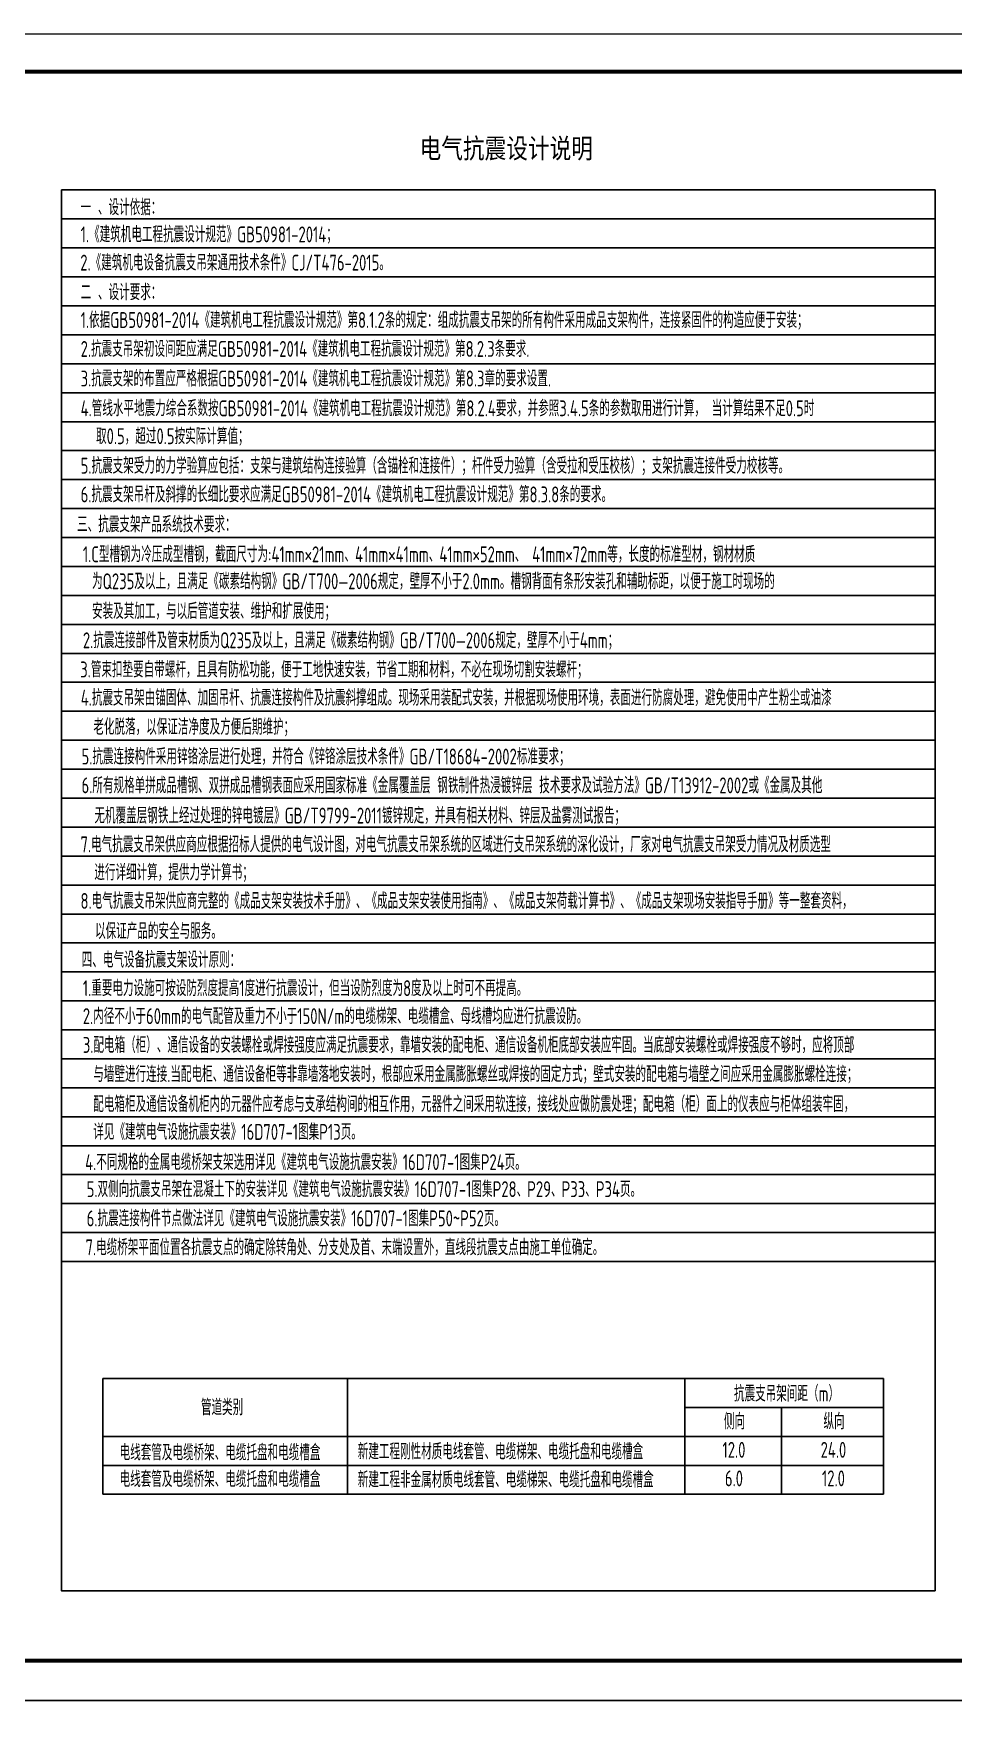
# Model space of a CAD drawing. Extents: x 3002737 to 4077523, y -995787 to -7267.
# Drawn here: x 3119350 to 3142492, y -639862 to -597432 of the extents above; entities that cross this region are included whole.
import ezdxf

# ---------------------------------------------------------------- set-up
doc = ezdxf.new("R2010")
doc.units = 0
doc.header["$LTSCALE"] = 1000
doc.header["$MEASUREMENT"] = 0
doc.layers.add('TEL_TEXT', color=7, linetype='CONTINUOUS')
doc.layers.add('图框', color=147, linetype='CONTINUOUS', lineweight=20)
doc.styles.add('ICDA-STYLE2', font='simhei.ttf', dxfattribs={"width": 0.8})
doc.styles.add('TSSD_Dimension', font='Tssdeng.shx', dxfattribs={"width": 0.7, "bigfont": 'tssdchn.shx'})

msp = doc.modelspace()

# ---------------------------------------------------------------- linework, layer by layer
at = {"layer": 'TEL_TEXT'}
for p, q in [((3121091.7, -631282.9), (3121091.7, -634198.9)), ((3121091.7, -631282.9), (3140739.2, -631282.9)), ((3127245.2, -631282.9), (3127245.2, -634198.9)), ((3135734.4, -631282.9), (3135734.4, -634198.9)), ((3140739.2, -631282.9), (3140739.2, -634198.9)), ((3135734.4, -632011.9), (3140739.2, -632011.9)), ((3138169.4, -632011.9), (3138169.4, -634198.9)), ((3121091.7, -632740.9), (3140739.2, -632740.9)), ((3121091.7, -632740.9), (3140739.2, -632740.9)), ((3121091.7, -633469.9), (3140739.2, -633469.9)), ((3121091.7, -634198.9), (3140739.2, -634198.9))]:
    msp.add_line(p, q, dxfattribs=at)
for points in [[(3120047.7, -601366), (3120047.7, -636626.4), (3142032.1, -636626.4), (3142032.1, -601366)], [(3120047.7, -601366), (3142032.1, -601366)], [(3120047.7, -602095), (3142032.1, -602095)], [(3120047.7, -602824), (3142032.1, -602824)], [(3120047.7, -603553), (3142032.1, -603553)], [(3120047.7, -604282), (3142032.1, -604282)], [(3120047.7, -605011), (3142032.1, -605011)], [(3120047.7, -605740), (3142032.1, -605740)], [(3120047.7, -605740), (3142032.1, -605740)], [(3120047.7, -606469), (3142032.1, -606469)], [(3120047.7, -607198), (3142032.1, -607198)], [(3120047.7, -607927), (3142032.1, -607927)], [(3120047.7, -608656), (3142032.1, -608656)], [(3120047.7, -609385), (3142032.1, -609385)], [(3120047.7, -610114), (3142032.1, -610114)], [(3120047.7, -610843), (3142032.1, -610843)], [(3120047.7, -611572), (3142032.1, -611572)], [(3120047.7, -612301), (3142032.1, -612301)], [(3120047.7, -613030), (3142032.1, -613030)], [(3120047.7, -613759), (3142032.1, -613759)], [(3120047.7, -614488), (3142032.1, -614488)], [(3120047.7, -615217), (3142032.1, -615217)], [(3120047.7, -615946), (3142032.1, -615946)], [(3120047.7, -615946), (3142032.1, -615946)], [(3120047.7, -616675), (3142032.1, -616675)], [(3120047.7, -617404), (3142032.1, -617404)], [(3120047.7, -618133), (3142032.1, -618133)], [(3120047.7, -618862), (3142032.1, -618862)], [(3120047.7, -619591), (3142032.1, -619591)], [(3120047.7, -620320), (3142032.1, -620320)], [(3120047.7, -621049), (3142032.1, -621049)], [(3120047.7, -621778), (3142032.1, -621778)], [(3120047.7, -622507), (3142032.1, -622507)], [(3120047.7, -623236), (3142032.1, -623236)], [(3120047.7, -623965), (3142032.1, -623965)], [(3120047.7, -624694), (3142032.1, -624694)], [(3120047.7, -625423), (3142032.1, -625423)], [(3120047.7, -626152), (3142032.1, -626152)], [(3120047.7, -626881), (3142032.1, -626881)], [(3120047.7, -627610), (3142032.1, -627610)], [(3120047.7, -628339), (3142032.1, -628339)]]:
    msp.add_lwpolyline(points, dxfattribs=at)
at = {"layer": '图框'}
for points in [[(3092134.8, -597432.4), (3151534.6, -597432.4), (3151534.6, -639386.6), (3092134.8, -639386.6)], [(3116835, -639386.6), (3200935, -639386.6), (3200935, -698786.6), (3116835, -698786.6)]]:
    msp.add_lwpolyline(points, close=True, dxfattribs=at)
at = {"layer": '图框', "const_width": 100}
msp.add_lwpolyline([(3094634.8, -638386.6), (3150534.8, -638386.6), (3150534.8, -598386.6), (3094634.8, -598386.6)], close=True, dxfattribs=at)

# ---------------------------------------------------------------- texts
at = {"layer": 'TEL_TEXT', "color": 4, "style": 'ICDA-STYLE2', "width": 0.8}
msp.add_text('电气抗震设计说明', height=500, dxfattribs=at).set_placement((3129059.1, -600567.9))
at = {"layer": 'TEL_TEXT', "style": 'TSSD_Dimension', "width": 0.7}
for s, p in [('一 、设计依据：', (3120530.8, -602002.8)), ('1.《建筑机电工程抗震设计规范》GB50981-2014；', (3120530.8, -602684.1)), ('2.《建筑机电设备抗震支吊架通用技术条件》CJ/T476-2015。', (3120520.7, -603395.1)), ('二 、设计要求：', (3120530.8, -604140.8)), ('1.依据GB50981-2014《建筑机电工程抗震设计规范》第8.1.2条的规定：组成抗震支吊架的所有构件采用成品支架构件，连接紧固件的构造应便于安装；', (3120530.8, -604839.5)), ('2.抗震支吊架初设间距应满足GB50981-2014《建筑机电工程抗震设计规范》第8.2.3条要求.', (3120530.8, -605566.9)), ('3.抗震支架的布置应严格根据GB50981-2014《建筑机电工程抗震设计规范》第8.3章的要求设置.', (3120530.8, -606313.6)), ('4.管线水平地震力综合系数按GB50981-2014《建筑机电工程抗震设计规范》第8.2.4要求，并参照3.4.5条的参数取用进行计算， 当计算结果不足0.5时', (3120530.8, -607062.1)), ('取0.5，超过0.5按实际计算值；', (3120917.9, -607764.4)), ('5.抗震支架受力的力学验算应包括：支架与建筑结构连接验算（含锚栓和连接件）；杆件受力验算（含受拉和受压校核）；支架抗震连接件受力校核等。', (3120530.8, -608506.7)), ('6.抗震支架吊杆及斜撑的长细比要求应满足GB50981-2014《建筑机电工程抗震设计规范》第8.3.8条的要求。', (3120530.8, -609229.4)), ('三、抗震支架产品系统技术要求：', (3120440.6, -609983.6)), ('  1.C型槽钢为冷压成型槽钢，截面尺寸为:41mm×21mm、41mm×41mm、41mm×52mm、 41mm×72mm等，长度的标准型材，钢材材质', (3120245.4, -610736.7)), ('为Q235及以上，且满足《碳素结构钢》GB/T700—2006规定，壁厚不小于2.0mm。槽钢背面有条形安装孔和辅助标距，以便于施工时现场的', (3120817.6, -611416.4)), ('安装及其加工，与以后管道安装、维护和扩展使用；', (3120817.6, -612167.5)), ('  2.抗震连接部件及管束材质为Q235及以上，且满足《碳素结构钢》GB/T700—2006规定，壁厚不小于4mm；', (3120246.4, -612901.6)), ('3.管束扣垫要自带螺杆，且具有防松功能，便于工地快速安装，节省工期和材料，不必在现场切割安装螺杆；', (3120520.3, -613636.1)), ('4.抗震支吊架由锚固体、加固吊杆、抗震连接构件及抗震斜撑组成。现场采用装配式安装，并根据现场使用环境，表面进行防腐处理，避免使用中产生粉尘或油漆', (3120533.2, -614346.8)), ('老化脱落，以保证洁净度及方便后期维护；', (3120849.9, -615080.5)), ('5.抗震连接构件采用锌铬涂层进行处理，并符合《锌铬涂层技术条件》GB/T18684-2002标准要求；', (3120553.2, -615826.9)), ('6.所有规格单拼成品槽钢、双拼成品槽钢表面应采用国家标准《金属覆盖层 钢铁制件热浸镀锌层 技术要求及试验方法》GB/T13912-2002或《金属及其他', (3120553.2, -616553.1)), ('无机覆盖层钢铁上经过处理的锌电镀层》GB/T9799-2011镀锌规定，并具有相关材料、锌层及盐雾测试报告；', (3120877.1, -617314.1)), ('7.电气抗震支吊架供应商应根据招标人提供的电气设计图，对电气抗震支吊架系统的区域进行支吊架系统的深化设计，厂家对电气抗震支吊架受力情况及材质选型', (3120527.1, -618039.3)), ('进行详细计算，提供力学计算书；', (3120875.7, -618744.7)), ('8.电气抗震支吊架供应商完整的《成品支架安装技术手册》、《成品支架安装使用指南》、《成品支架荷载计算书》、《成品支架现场安装指导手册》等一整套资料，', (3120527.1, -619462.1)), ('以保证产品的安全与服务。', (3120893.4, -620221.4)), ('四、电气设备抗震支架设计原则：', (3120557.1, -620942.3)), ('  1.重要电力设施可按设防烈度提高1度进行抗震设计，但当设防烈度为8度及以上时可不再提高。', (3120245.1, -621657.5)), ('  2.内径不小于60mm的电气配管及重力不小于150N/m的电缆梯架、电缆槽盒、母线槽均应进行抗震设防。', (3120245.1, -622362.1)), ('  3.配电箱（柜）、通信设备的安装螺栓或焊接强度应满足抗震要求，靠墙安装的配电柜、通信设备机柜底部安装应牢固。当底部安装螺栓或焊接强度不够时，应将顶部', (3120245.1, -623087.2)), ('与墙壁进行连接.当配电柜、通信设备柜等非靠墙落地安装时，根部应采用金属膨胀螺丝或焊接的固定方式；壁式安装的配电箱与墙壁之间应采用金属膨胀螺栓连接；', (3120848.5, -623822.5)), ('配电箱柜及通信设备机柜内的元器件应考虑与支承结构间的相互作用，元器件之间采用软连接，接线处应做防震处理；配电箱（柜）面上的仪表应与柜体组装牢固，', (3120848.5, -624576.2)), ('详见《建筑电气设施抗震安装》16D707-1图集P13页。', (3120848.5, -625276.2)), ('  4.不同规格的金属电缆桥架支架选用详见《建筑电气设施抗震安装》16D707-1图集P24页。', (3120303.6, -626037.3)), ('  5.双侧向抗震支吊架在混凝土下的安装详见《建筑电气设施抗震安装》16D707-1图集P28、P29、P33、P34页。', (3120343, -626717.3)), ('  6.抗震连接构件节点做法详见《建筑电气设施抗震安装》16D707-1图集P50~P52页。', (3120343, -627453)), (' 7.电缆桥架平面位置各抗震支点的确定除转角处、分支处及首、末端设置外，直线段抗震支点由施工单位确定。', (3120483.5, -628181.8))]:
    msp.add_text(s, height=400, dxfattribs=at).set_placement(p)
at = {"layer": 'TEL_TEXT', "char_height": 400, "style": 'TSSD_Dimension'}
for s, insert, width, attachment_point in [('管道类别', (3123557.6, -631807.8), 28987.307, 1), ('抗震支吊架间距（m）', (3136972.4, -631464), 17314.006, 1), ('侧向', (3136720.5, -632162.4), 17314.006, 1), ('纵向', (3139224.6, -632162.4), 17314.006, 1), ('电线套管及电缆桥架、电缆托盘和电缆槽盒', (3121511.2, -632945.5), 28987.307, 1), ('新建工程刚性材质电线套管、电缆梯架、电缆托盘和电缆槽盒', (3127504.5, -632922.4), 17314.006, 1), ('12.0', (3136971.6, -633079.2), 1911.448, 5), ('24.0', (3139475.7, -633079.2), 1911.448, 5), ('电线套管及电缆桥架、电缆托盘和电缆槽盒', (3121511.2, -633617.6), 28987.307, 1), ('新建工程非金属材质电线套管、电缆梯架、电缆托盘和电缆槽盒', (3127504.5, -633628.4), 18055.809, 1), ('6.0', (3136971.6, -633797.7), 1433.586, 5), ('12.0', (3139475.7, -633797.7), 1911.448, 5)]:
    msp.add_mtext(s, dxfattribs=dict(at, insert=insert, width=width, attachment_point=attachment_point))

doc.saveas('drawing.dxf')
